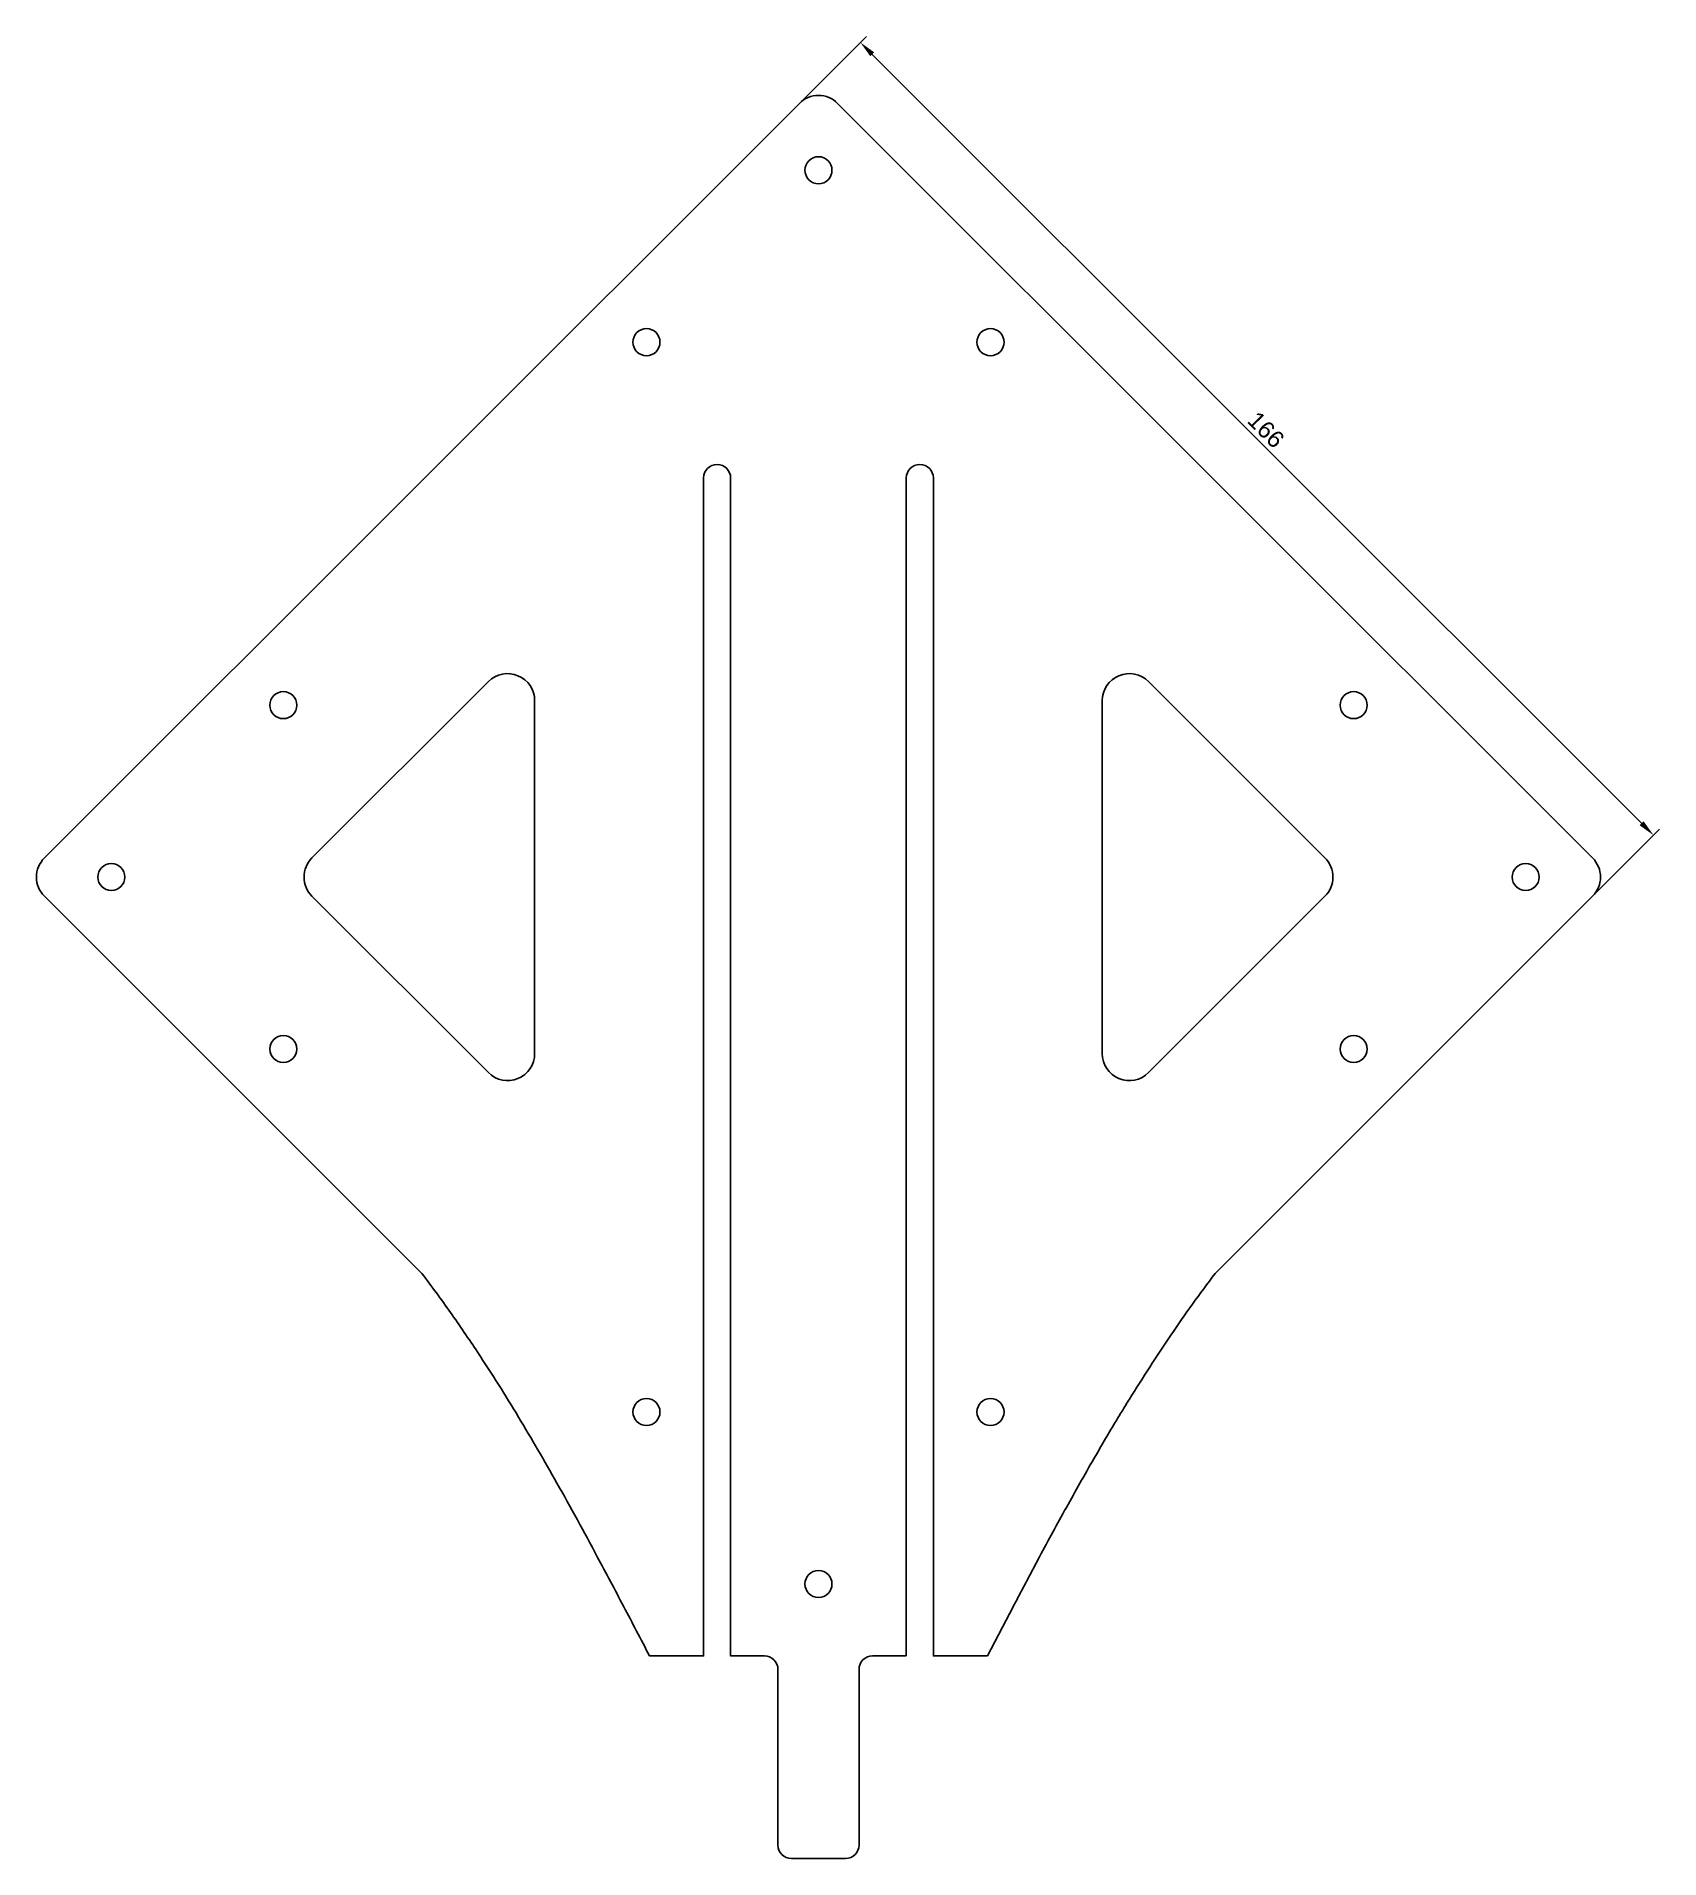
# Model space of a CAD drawing. Header units: millimetres. Extents: x 41 to 281, y 33 to 303.
import ezdxf

# ---------------------------------------------------------------- set-up
doc = ezdxf.new("R2010")
doc.units = ezdxf.units.MM
doc.styles.get("Standard").update_dxf_attribs({"font": 'Arial.ttf'})
doc.dimstyles.new('ISO-25', dxfattribs={"dimtxt": 2.5, "dimasz": 2.5, "dimexe": 1.25, "dimexo": 0.625, "dimtad": 1, "dimtxsty": 'Standard', "dimcen": 2.5, "dimadec": 0, "dimazin": 0, "dimtfac": 1, "dimtmove": 0, "dimatfit": 3, "dimfxl": 1, "dimarcsym": 0})

# ---------------------------------------------------------------- blocks, each defined once
blk = doc.blocks.new('*D1')
at = {"color": 0, "lineweight": -2}
for p, q in [((153.87, 293.78), (163.34, 303.24)), ((164.22, 300.59), (278.06, 186.75)), ((271.25, 176.4), (280.72, 185.86))]:
    blk.add_line(p, q, dxfattribs=at)
at = {"color": 0}
for points in [[(164.51, 300.88), (163.93, 300.3), (162.45, 302.36)], [(277.77, 186.45), (278.36, 187.04), (279.83, 184.98)]]:
    blk.add_solid(points, dxfattribs=at)
at = {"layer": 'Defpoints', "color": 0}
for p in [(153.43, 293.33), (279.83, 184.98), (270.81, 175.95)]:
    blk.add_point(p, dxfattribs=at)
at = {"color": 0, "insert": (222.49, 245.01), "char_height": 2.5, "attachment_point": 5, "rotation": 315}
blk.add_mtext('166', dxfattribs=at)

msp = doc.modelspace()

# ---------------------------------------------------------------- linework, layer by layer
for points in [[(169.256, 63.474), (164.256, 63.474, 0.4142136), (162.256, 61.474), (162.256, 35.474, -0.4142136), (160.256, 33.474), (152.256, 33.474, -0.4142136), (150.256, 35.474), (150.256, 61.474, 0.4142136), (148.256, 63.474), (143.256, 63.474), (143.256, 237.878, 1), (139.256, 237.878), (139.256, 63.474), (131.256, 63.474, 0.0004314), (127.41, 70.83, 0.0021695), (123.526, 78.167, 0.002197), (120.573, 83.628, 0.0031961), (117.562, 89.057, 0.0071331), (111.87, 98.836, 0.0106115), (105.835, 108.406, 0.0076345), (101.798, 114.318, 0.0090495), (97.566, 120.092), (41.705, 175.954, -0.4142136), (41.705, 181.611), (153.428, 293.333, -0.4142136), (159.085, 293.333), (270.808, 181.611, -0.4142136), (270.808, 175.954), (214.946, 120.092, 0.0139185), (208.378, 110.945, 0.0104114), (202.262, 101.488, 0.0017122), (201.187, 99.734, 0.0015968), (200.125, 97.974, 0.0022919), (198.548, 95.316, 0.0020349), (196.994, 92.644, 0.0048202), (192.934, 85.437, 0.0030363), (188.987, 78.167), (187.039, 74.505, 0.0004607), (186.07, 72.67, 0.0003519), (185.104, 70.833), (181.256, 63.474), (173.256, 63.474), (173.256, 237.878, 1), (169.256, 237.878)], [(81.303, 175.954), (107.428, 149.829, 0.6681786), (114.256, 152.657), (114.256, 204.907, 0.6681786), (107.428, 207.735), (81.303, 181.611, 0.4142136)], [(205.085, 149.829), (231.21, 175.954, 0.4142136), (231.21, 181.611), (205.085, 207.735, 0.6681786), (198.256, 204.907), (198.256, 152.657, 0.6681786)]]:
    msp.add_lwpolyline(points, format="xyb", close=True)
for centre in [(156.256, 283.434), (130.8, 257.978), (181.712, 257.978), (77.06, 204.238), (235.452, 204.238), (51.605, 178.782), (260.908, 178.782), (77.06, 153.326), (235.452, 153.326), (130.8, 99.586), (181.712, 99.586), (156.256, 74.13)]:
    msp.add_circle(centre, 2)

# ---------------------------------------------------------------- dimensions: what is measured, and where the dimension line sits
dim = msp.add_aligned_dim(p1=(153.428, 293.333), p2=(270.808, 175.954), distance=12.763, dimstyle='ISO-25')
dim.commit()
dim.dimension.update_dxf_attribs({"geometry": '*D1', "text_midpoint": (222.486, 245.012)})

doc.saveas('drawing.dxf')
